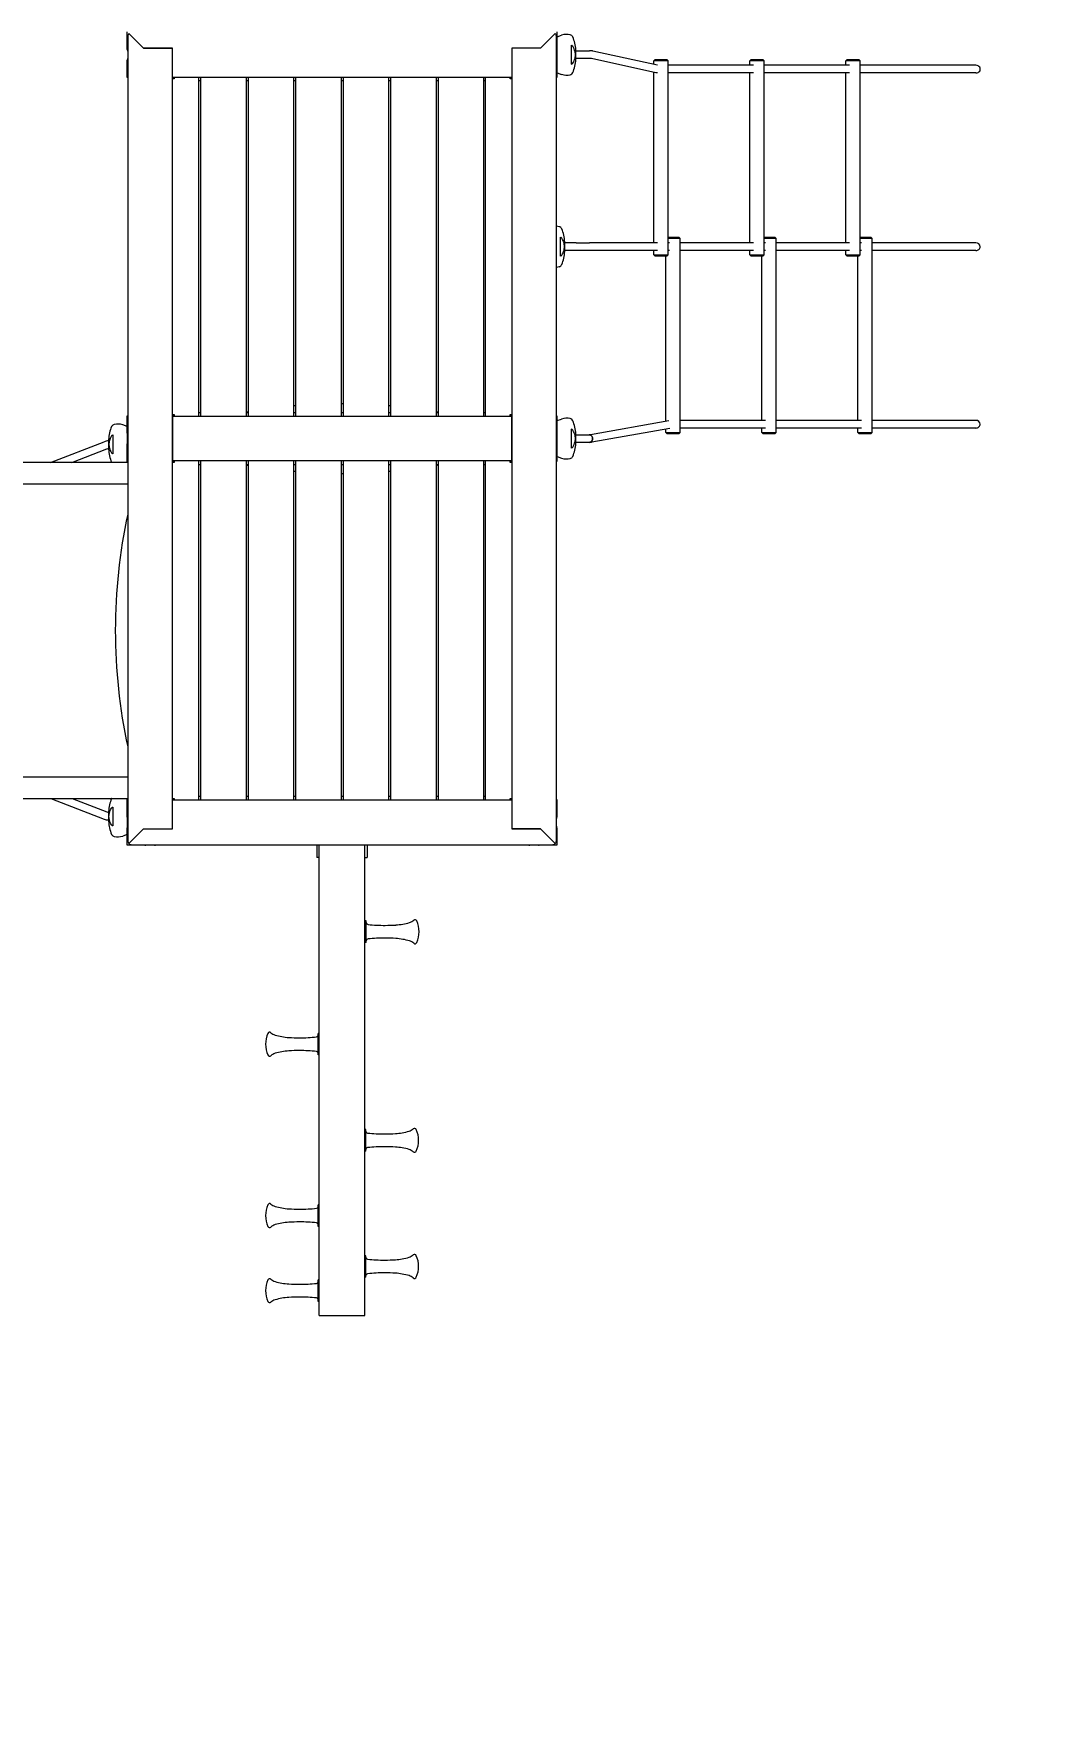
# Model space of a CAD drawing. Extents: x -6675 to 8473, y -8565 to 9458.
# Drawn here: x 2957 to 5053, y -255 to 3244 of the extents above; entities that cross this region are included whole.
import ezdxf

# ---------------------------------------------------------------- set-up
doc = ezdxf.new("R2010")
doc.units = 0
doc.header["$LTSCALE"] = 5
doc.header["$PDMODE"] = 33
doc.header["$PDSIZE"] = 20
doc.layers.get('Defpoints').update_dxf_attribs({"linetype": 'CONTINUOUS'})
doc.layers.add('Lg_dim', color=7, linetype='CONTINUOUS')
doc.layers.add('Lg_prod', color=40, linetype='CONTINUOUS')
doc.styles.add('LG1', font='arial.ttf', dxfattribs={"height": 185})
doc.dimstyles.new('LG_DIM', dxfattribs={"dimtxt": 185, "dimasz": 120, "dimexe": 50, "dimexo": 1, "dimgap": 50, "dimtad": 0, "dimtih": 1, "dimtoh": 1, "dimdec": 0, "dimrnd": 10, "dimdsep": 46, "dimtxsty": 'LG1', "dimcen": 2.5, "dimclrt": 4, "dimadec": 4, "dimazin": 0, "dimtfac": 1, "dimtdec": 1, "dimtmove": 0, "dimatfit": 3, "dimfxl": 1, "dimtolj": 1, "dimtzin": 0, "dimarcsym": 0})

# ---------------------------------------------------------------- blocks, each defined once
blk = doc.blocks.new('*D5')
at = {"layer": 'Defpoints', "color": 0, "transparency": 16777216}
for p in [(3900, 7859.7), (-2500, -5459.7), (7695.8, -5459.7)]:
    blk.add_point(p, dxfattribs=at)
at = {"layer": 'Lg_dim', "color": 0, "lineweight": -2, "transparency": 16777216}
for p, q in [((3901, 7859.7), (7745.8, 7859.7)), ((7695.8, 7739.7), (7695.8, 3779.3)), ((7695.8, -5339.7), (7695.8, 3130.7)), ((-2499, -5459.7), (7745.8, -5459.7))]:
    blk.add_line(p, q, dxfattribs=at)
at = {"layer": 'Lg_dim', "color": 0, "transparency": 16777216}
for points in [[(7675.8, 7739.7), (7715.8, 7739.7), (7695.8, 7859.7)], [(7675.8, -5339.7), (7715.8, -5339.7), (7695.8, -5459.7)]]:
    blk.add_solid(points, dxfattribs=at)
at = {"layer": 'Lg_dim', "color": 4, "transparency": 16777216, "insert": (7695.8, 3455), "char_height": 185, "attachment_point": 5, "style": 'LG1'}
blk.add_mtext('\\A1;13320 mm\\P [43\'-8 13/16"]', dxfattribs=at)
blk = doc.blocks.new('*D6')
at = {"layer": 'Defpoints', "color": 0, "transparency": 16777216}
for p in [(3300, 5864.7), (-6041.1, -3464.7), (-3100, -3464.7)]:
    blk.add_point(p, dxfattribs=at)
at = {"layer": 'Lg_dim', "color": 0, "lineweight": -2, "transparency": 16777216}
for p, q in [((3299, 5864.7), (-6091.1, 5864.7)), ((-6041.1, 5744.7), (-6041.1, 2570)), ((-6041.1, -3344.7), (-6041.1, 1921.4)), ((-3101, -3464.7), (-6091.1, -3464.7))]:
    blk.add_line(p, q, dxfattribs=at)
at = {"layer": 'Lg_dim', "color": 0, "transparency": 16777216}
for points in [[(-6061.1, 5744.7), (-6021.1, 5744.7), (-6041.1, 5864.7)], [(-6061.1, -3344.7), (-6021.1, -3344.7), (-6041.1, -3464.7)]]:
    blk.add_solid(points, dxfattribs=at)
at = {"layer": 'Lg_dim', "color": 4, "transparency": 16777216, "insert": (-6041.1, 2245.7), "char_height": 185, "attachment_point": 5, "style": 'LG1'}
blk.add_mtext('\\A1;9330 mm\\P [30\'-7 9/16"]', dxfattribs=at)
blk = doc.blocks.new('*D7')
at = {"layer": 'Defpoints', "color": 0, "transparency": 16777216}
for p in [(5382, 8873.4), (-4227.5, -147.5), (5382, -565)]:
    blk.add_point(p, dxfattribs=at)
at = {"layer": 'Lg_dim', "color": 0, "lineweight": -2, "transparency": 16777216}
for p, q in [((-4227.5, -146.5), (-4227.5, 8923.4)), ((5382, -564), (5382, 8923.4)), ((-4107.5, 8873.4), (118.7, 8873.4)), ((5262, 8873.4), (1506.8, 8873.4))]:
    blk.add_line(p, q, dxfattribs=at)
at = {"layer": 'Lg_dim', "color": 0, "transparency": 16777216}
for points in [[(-4107.5, 8893.4), (-4107.5, 8853.4), (-4227.5, 8873.4)], [(5262, 8893.4), (5262, 8853.4), (5382, 8873.4)]]:
    blk.add_solid(points, dxfattribs=at)
at = {"layer": 'Lg_dim', "color": 4, "transparency": 16777216, "insert": (812.7, 8873.4), "char_height": 185, "attachment_point": 5, "style": 'LG1'}
blk.add_mtext('\\A1;9610 mm\\P [31\'-6 5/8"]', dxfattribs=at)

msp = doc.modelspace()

# ---------------------------------------------------------------- linework, layer by layer
at = {"layer": 'Lg_prod', "linetype": 'Continuous', "lineweight": 0}
for p, q in [((3152.5, 3211), (3152.5, 3247.5)), ((3153.5, 3238.5), (3153.5, 1561.5)), ((3155.8, 3244.2), (3186.5, 3213.5)), ((3155.8, 3244.2), (3186.5, 3213.5)), ((4013.5, 3213.5), (4044.2, 3244.2)), ((4044.2, 3244.2), (4013.5, 3213.5)), ((4046.5, 1561.5), (4046.5, 3238.5)), ((4047.5, 3247.5), (4047.5, 3211)), ((4048, 3237.5), (4057.5, 3240.8)), ((4048, 3162.5), (4048, 3237.5)), ((4078, 3180.3), (4078, 3219.7)), ((3152.5, 3152.5), (3152.5, 3189)), ((3246.5, 3213.5), (3186.5, 3213.5)), ((3186.5, 3213.5), (3246.5, 3213.5)), ((3246.5, 3153.5), (3246.5, 3213.5)), ((3246.5, 1586.5), (3246.5, 3213.5)), ((4013.5, 3213.5), (3953.5, 3213.5)), ((3953.5, 3213.5), (3953.5, 3153.5)), ((3953.5, 3213.5), (3953.5, 1586.5)), ((4013.5, 3213.5), (3953.5, 3213.5)), ((4047.5, 3189), (4047.5, 3152.5)), ((4085.2, 3208), (4085.2, 3208)), ((4085.2, 3192), (4085.2, 3192)), ((4087, 3200), (4087, 3210.1)), ((4088, 3208), (4087, 3208)), ((4087, 3189.9), (4087, 3200)), ((4088, 3192), (4087, 3192)), ((4088, 3208), (4115.7, 3208)), ((4115.7, 3192), (4088, 3192)), ((4119.4, 3208), (4115.7, 3208)), ((4119.4, 3192), (4115.7, 3192)), ((4253.9, 3162.4), (4119.4, 3192)), ((4257.3, 3178), (4122.8, 3207.6)), ((4252.6, 3190), (4249.6, 3187)), ((4277.6, 3187), (4249.6, 3187)), ((4249.6, 3179.7), (4249.6, 3187)), ((4252.6, 3190), (4275, 3190)), ((4275, 3190), (4276.6, 3190)), ((4276.6, 3190), (4279.6, 3187)), ((4279.6, 3187), (4277.6, 3187)), ((4279.6, 2783), (4279.6, 3187)), ((4452.6, 3190), (4449.6, 3187)), ((4477.6, 3187), (4449.6, 3187)), ((4449.6, 3178), (4449.6, 3187)), ((4452.6, 3190), (4475, 3190)), ((4475, 3190), (4476.6, 3190)), ((4476.6, 3190), (4479.6, 3187)), ((4479.6, 3187), (4477.6, 3187)), ((4479.6, 2783), (4479.6, 3187)), ((4652.6, 3190), (4649.6, 3187)), ((4677.6, 3187), (4649.6, 3187)), ((4649.6, 3178), (4649.6, 3187)), ((4652.6, 3190), (4675, 3190)), ((4675, 3190), (4676.6, 3190)), ((4676.6, 3190), (4679.6, 3187)), ((4679.6, 3187), (4677.6, 3187)), ((4679.6, 2783), (4679.6, 3187)), ((3153.5, 3152.5), (3152.5, 3152.5)), ((3246.5, 3153.5), (3953.5, 3153.5)), ((3247.5, 3152.5), (3246.5, 3152.5)), ((3250, 3150), (3246.5, 3150)), ((3247.5, 3153.5), (3247.5, 3152.5)), ((3249, 3150), (3249, 3153.5)), ((3250, 3153.5), (3250, 3150)), ((3301, 3153.5), (3301, 2446.5)), ((3305, 3153.5), (3305, 2446.5)), ((3400, 3153.5), (3400, 2446.5)), ((3404, 3153.5), (3404, 2446.5)), ((3499, 3153.5), (3499, 2446.5)), ((3503, 3153.5), (3503, 2446.5)), ((3598, 3153.5), (3598, 2446.5)), ((3602, 3153.5), (3602, 2446.5)), ((3697, 3153.5), (3697, 2446.5)), ((3701, 3153.5), (3701, 2446.5)), ((3796, 3153.5), (3796, 2446.5)), ((3800, 3153.5), (3800, 2446.5)), ((3895, 3153.5), (3895, 2446.5)), ((3899, 2446.5), (3899, 3153.5)), ((3950, 3150), (3950, 3153.5)), ((3953.5, 3150), (3950, 3150)), ((3951, 3150), (3951, 3153.5)), ((3952.5, 3152.5), (3952.5, 3153.5)), ((3953.5, 3152.5), (3952.5, 3152.5)), ((4047.5, 3152.5), (4046.5, 3152.5)), ((4048, 3162.5), (4057.5, 3159.2)), ((4249.6, 2808), (4249.6, 3163.3)), ((4457.1, 3178), (4279.6, 3178)), ((4457.1, 3162), (4279.6, 3162)), ((4449.6, 2808), (4449.6, 3162)), ((4657.1, 3178), (4479.6, 3178)), ((4657.1, 3162), (4479.6, 3162)), ((4649.6, 2808), (4649.6, 3162)), ((4920.5, 3178), (4679.6, 3178)), ((4920.5, 3162), (4679.6, 3162)), ((3305, 3145.6), (3301, 3145.6)), ((3404, 3145.6), (3400, 3145.6)), ((3503, 3145.6), (3499, 3145.6)), ((3602, 3145.6), (3598, 3145.6)), ((3701, 3145.6), (3697, 3145.6)), ((3800, 3145.6), (3796, 3145.6)), ((3899, 3145.6), (3895, 3145.6)), ((4055, 2780.3), (4055, 2819.7)), ((4062.2, 2808), (4062.2, 2808)), ((4064, 2800), (4064, 2810.1)), ((4088, 2808), (4064, 2808)), ((4064, 2789.9), (4064, 2800)), ((4088, 2808), (4115.7, 2808)), ((4257.1, 2808), (4115.7, 2808)), ((4279.6, 2820), (4300, 2820)), ((4302.6, 2817), (4279.6, 2817)), ((4282.1, 2808), (4279.6, 2808)), ((4300, 2820), (4301.6, 2820)), ((4301.6, 2820), (4304.6, 2817)), ((4304.6, 2817), (4302.6, 2817)), ((4304.6, 2413), (4304.6, 2817)), ((4457.1, 2808), (4304.6, 2808)), ((4479.6, 2820), (4500, 2820)), ((4502.6, 2817), (4479.6, 2817)), ((4482.1, 2808), (4479.6, 2808)), ((4500, 2820), (4501.6, 2820)), ((4501.6, 2820), (4504.6, 2817)), ((4504.6, 2817), (4502.6, 2817)), ((4504.6, 2413), (4504.6, 2817)), ((4657.1, 2808), (4504.6, 2808)), ((4679.6, 2820), (4700, 2820)), ((4702.6, 2817), (4679.6, 2817)), ((4682.1, 2808), (4679.6, 2808)), ((4700, 2820), (4701.6, 2820)), ((4701.6, 2820), (4704.6, 2817)), ((4704.6, 2817), (4702.6, 2817)), ((4704.6, 2413), (4704.6, 2817)), ((4920.5, 2808), (4704.6, 2808)), ((4062.2, 2792), (4062.2, 2792)), ((4088, 2792), (4064, 2792)), ((4115.7, 2792), (4088, 2792)), ((4257.1, 2792), (4115.7, 2792)), ((4249.6, 2783), (4249.6, 2792)), ((4249.6, 2783), (4277.6, 2783)), ((4252.6, 2780), (4249.6, 2783)), ((4275, 2780), (4252.6, 2780)), ((4274.6, 2435.8), (4274.6, 2780)), ((4276.6, 2780), (4275, 2780)), ((4276.6, 2780), (4279.6, 2783)), ((4277.6, 2783), (4279.6, 2783)), ((4282.1, 2792), (4279.6, 2792)), ((4457.1, 2792), (4304.6, 2792)), ((4449.6, 2783), (4449.6, 2792)), ((4449.6, 2783), (4477.6, 2783)), ((4452.6, 2780), (4449.6, 2783)), ((4475, 2780), (4452.6, 2780)), ((4474.6, 2438), (4474.6, 2780)), ((4476.6, 2780), (4475, 2780)), ((4476.6, 2780), (4479.6, 2783)), ((4477.6, 2783), (4479.6, 2783)), ((4482.1, 2792), (4479.6, 2792)), ((4657.1, 2792), (4504.6, 2792)), ((4649.6, 2783), (4649.6, 2792)), ((4649.6, 2783), (4677.6, 2783)), ((4652.6, 2780), (4649.6, 2783)), ((4675, 2780), (4652.6, 2780)), ((4674.6, 2438), (4674.6, 2780)), ((4676.6, 2780), (4675, 2780)), ((4676.6, 2780), (4679.6, 2783)), ((4677.6, 2783), (4679.6, 2783)), ((4682.1, 2792), (4679.6, 2792)), ((4920.5, 2792), (4704.6, 2792)), ((3246.5, 2450), (3250, 2450)), ((3249, 2450), (3249, 2446.5)), ((3250, 2450), (3250, 2446.5)), ((3301, 2454.4), (3305, 2454.4)), ((3400, 2454.4), (3404, 2454.4)), ((3499, 2454.4), (3503, 2454.4)), ((3598, 2454.4), (3602, 2454.4)), ((3697, 2454.4), (3701, 2454.4)), ((3796, 2454.4), (3800, 2454.4)), ((3895, 2454.4), (3899, 2454.4)), ((3950, 2450), (3953.5, 2450)), ((3950, 2446.5), (3950, 2450)), ((3951, 2450), (3951, 2446.5)), ((3152.5, 2425.4), (3143, 2428.7)), ((3152.5, 2411), (3152.5, 2447.5)), ((3152.5, 2447.5), (3153.5, 2447.5)), ((3246.5, 2447.5), (3247.5, 2447.5)), ((3246.5, 2446.5), (3246.5, 2353.5)), ((3246.5, 2446.5), (3953.5, 2446.5)), ((3247.5, 2447.5), (3247.5, 2446.5)), ((3952.5, 2446.5), (3952.5, 2447.5)), ((3952.5, 2447.5), (3953.5, 2447.5)), ((3953.5, 2353.5), (3953.5, 2446.5)), ((4046.5, 2447.5), (4047.5, 2447.5)), ((4047.5, 2447.5), (4047.5, 2411)), ((4048, 2437.5), (4057.5, 2440.8)), ((4048, 2362.5), (4048, 2437.5)), ((4078, 2380.3), (4078, 2419.7)), ((4281.1, 2436.9), (4117.4, 2408)), ((4283.2, 2421), (4120.2, 2392.2)), ((4274.6, 2413), (4274.6, 2419.5)), ((4482.1, 2438), (4304.6, 2438)), ((4482.1, 2422), (4304.6, 2422)), ((4474.6, 2413), (4474.6, 2422)), ((4682.1, 2438), (4504.6, 2438)), ((4682.1, 2422), (4504.6, 2422)), ((4674.6, 2413), (4674.6, 2422)), ((4920.5, 2438), (4704.6, 2438)), ((4920.5, 2422), (4704.6, 2422)), ((2992.8, 2350), (3104, 2393.2)), ((3113.5, 2398), (3113.5, 2387.9)), ((3113.5, 2387.9), (3113.5, 2377.8)), ((3122.5, 2407.6), (3122.5, 2368.2)), ((3152.5, 2411), (3152.5, 2389)), ((3152.5, 2352.5), (3152.5, 2389)), ((4047.5, 2389), (4047.5, 2352.5)), ((4085.2, 2408), (4085.2, 2408)), ((4085.2, 2392), (4085.2, 2392)), ((4087, 2400), (4087, 2410.1)), ((4088, 2408), (4087, 2408)), ((4087, 2389.9), (4087, 2400)), ((4088, 2392), (4087, 2392)), ((4088, 2408), (4114.9, 2408)), ((4114.9, 2392), (4088, 2392)), ((4117.4, 2408), (4114.9, 2408)), ((4117.4, 2392), (4114.9, 2392)), ((4274.6, 2413), (4302.6, 2413)), ((4277.6, 2410), (4274.6, 2413)), ((4300, 2410), (4277.6, 2410)), ((4301.6, 2410), (4300, 2410)), ((4301.6, 2410), (4304.6, 2413)), ((4302.6, 2413), (4304.6, 2413)), ((4474.6, 2413), (4502.6, 2413)), ((4477.6, 2410), (4474.6, 2413)), ((4500, 2410), (4477.6, 2410)), ((4501.6, 2410), (4500, 2410)), ((4501.6, 2410), (4504.6, 2413)), ((4502.6, 2413), (4504.6, 2413)), ((4674.6, 2413), (4702.6, 2413)), ((4677.6, 2410), (4674.6, 2413)), ((4700, 2410), (4677.6, 2410)), ((4701.6, 2410), (4700, 2410)), ((4701.6, 2410), (4704.6, 2413)), ((4702.6, 2413), (4704.6, 2413)), ((3153.5, 2350), (805, 2350)), ((3036.9, 2350), (3109.8, 2378.3)), ((3152.5, 2350.4), (3151.2, 2350)), ((3153.5, 2352.5), (3152.5, 2352.5)), ((3152.5, 2352.5), (3152.5, 2350.4)), ((3953.5, 2353.5), (3246.5, 2353.5)), ((3247.5, 2352.5), (3246.5, 2352.5)), ((3250, 2350), (3246.5, 2350)), ((3247.5, 2353.5), (3247.5, 2352.5)), ((3249, 2350), (3249, 2353.5)), ((3250, 2353.5), (3250, 2350)), ((3301, 2353.5), (3301, 1646.5)), ((3305, 2345.6), (3301, 2345.6)), ((3305, 2353.5), (3305, 1646.5)), ((3400, 2353.5), (3400, 1646.5)), ((3404, 2345.6), (3400, 2345.6)), ((3404, 2353.5), (3404, 1646.5)), ((3499, 2353.5), (3499, 1646.5)), ((3503, 2345.6), (3499, 2345.6)), ((3503, 2353.5), (3503, 1646.5)), ((3598, 2353.5), (3598, 1646.5)), ((3602, 2345.6), (3598, 2345.6)), ((3602, 2353.5), (3602, 1646.5)), ((3697, 2353.5), (3697, 1646.5)), ((3701, 2345.6), (3697, 2345.6)), ((3701, 2353.5), (3701, 1646.5)), ((3796, 2353.5), (3796, 1646.5)), ((3800, 2345.6), (3796, 2345.6)), ((3800, 2353.5), (3800, 1646.5)), ((3895, 2353.5), (3895, 1646.5)), ((3899, 2345.6), (3895, 2345.6)), ((3899, 1646.5), (3899, 2353.5)), ((3950, 2350), (3950, 2353.5)), ((3953.5, 2350), (3950, 2350)), ((3951, 2350), (3951, 2353.5)), ((3952.5, 2352.5), (3952.5, 2353.5)), ((3953.5, 2352.5), (3952.5, 2352.5)), ((4047.5, 2352.5), (4046.5, 2352.5)), ((4048, 2362.5), (4057.5, 2359.2)), ((3153.5, 2305), (805, 2305)), ((805, 1695), (3153.5, 1695)), ((805, 1650), (3153.5, 1650)), ((2993.4, 1650), (3104, 1607)), ((3037.6, 1650), (3109.8, 1622)), ((3152.5, 1649.8), (3152, 1650)), ((3152.5, 1649.8), (3152.5, 1647.5)), ((3152.5, 1611), (3152.5, 1647.5)), ((3152.5, 1647.5), (3153.5, 1647.5)), ((3246.5, 1650), (3250, 1650)), ((3246.5, 1647.5), (3247.5, 1647.5)), ((3246.5, 1586.5), (3246.5, 1646.5)), ((3953.5, 1646.5), (3246.5, 1646.5)), ((3247.5, 1647.5), (3247.5, 1646.5)), ((3249, 1650), (3249, 1646.5)), ((3250, 1650), (3250, 1646.5)), ((3301, 1654.4), (3305, 1654.4)), ((3400, 1654.4), (3404, 1654.4)), ((3499, 1654.4), (3503, 1654.4)), ((3598, 1654.4), (3602, 1654.4)), ((3697, 1654.4), (3701, 1654.4)), ((3796, 1654.4), (3800, 1654.4)), ((3895, 1654.4), (3899, 1654.4)), ((3950, 1650), (3953.5, 1650)), ((3950, 1646.5), (3950, 1650)), ((3951, 1650), (3951, 1646.5)), ((3952.5, 1646.5), (3952.5, 1647.5)), ((3952.5, 1647.5), (3953.5, 1647.5)), ((3953.5, 1646.5), (3953.5, 1586.5)), ((4046.5, 1647.5), (4047.5, 1647.5)), ((4047.5, 1647.5), (4047.5, 1611)), ((3113.5, 1622.4), (3113.5, 1612.3)), ((3113.5, 1612.3), (3113.5, 1602.2)), ((3122.5, 1632), (3122.5, 1592.6)), ((3152.5, 1611), (3152.5, 1589)), ((3152.5, 1574.8), (3143, 1571.6)), ((3152.5, 1552.5), (3152.5, 1589)), ((3186.5, 1586.5), (3155.8, 1555.8)), ((3155.8, 1555.8), (3186.5, 1586.5)), ((3186.5, 1586.5), (3246.5, 1586.5)), ((3186.5, 1586.5), (3246.5, 1586.5)), ((3953.5, 1586.5), (4013.5, 1586.5)), ((4013.5, 1586.5), (3953.5, 1586.5)), ((4044.2, 1555.8), (4013.5, 1586.5)), ((4044.2, 1555.8), (4013.5, 1586.5)), ((4047.5, 1589), (4047.5, 1552.5)), ((3189, 1552.5), (3152.5, 1552.5)), ((3161.5, 1553.5), (4038.5, 1553.5)), ((3247.5, 1552.5), (3211, 1552.5)), ((3247.5, 1553.5), (3247.5, 1552.5)), ((3552.5, 1481.6), (3552.5, 1553.5)), ((3647.5, 1481.6), (3647.5, 1553.5)), ((3952.5, 1552.5), (3952.5, 1553.5)), ((3989, 1552.5), (3952.5, 1552.5)), ((4047.5, 1552.5), (4011, 1552.5)), ((3552.5, 1527), (3547.5, 1527)), ((3647.5, 1527), (3652.5, 1527)), ((3552.5, 572.5), (3552.5, 1481.6)), ((3647.5, 572.5), (3647.5, 1481.6)), ((3647.5, 1393.4), (3648.5, 1393.4)), ((3648.5, 1372.1), (3648.5, 1394.6)), ((3650.5, 1394.6), (3648.5, 1394.6)), ((3648.5, 1349.6), (3648.5, 1372.1)), ((3650.5, 1372.1), (3650.5, 1394.6)), ((3650.5, 1349.6), (3650.5, 1372.1)), ((3647.5, 1350.8), (3648.5, 1350.8)), ((3650.5, 1349.6), (3648.5, 1349.6)), ((3550.5, 1137.7), (3550.5, 1160.2)), ((3552.5, 1160.2), (3550.5, 1160.2)), ((3550.5, 1115.2), (3550.5, 1137.7)), ((3552.5, 1115.2), (3550.5, 1115.2)), ((3649.5, 959.9), (3647.5, 959.9)), ((3649.5, 937.4), (3649.5, 959.9)), ((3649.5, 914.9), (3647.5, 914.9)), ((3649.5, 914.9), (3649.5, 937.4)), ((3550.5, 780.5), (3550.5, 803)), ((3552.5, 803), (3550.5, 803)), ((3550.5, 758), (3550.5, 780.5)), ((3552.5, 758), (3550.5, 758)), ((3649.5, 696.9), (3647.5, 696.9)), ((3649.5, 674.4), (3649.5, 696.9)), ((3649.5, 651.9), (3649.5, 674.4)), ((3550.5, 624), (3550.5, 646.5)), ((3552.5, 646.5), (3550.5, 646.5)), ((3649.5, 651.9), (3647.5, 651.9)), ((3550.5, 601.5), (3550.5, 624)), ((3552.5, 601.5), (3550.5, 601.5)), ((3552.5, 572.5), (3647.5, 572.5))]:
    msp.add_line(p, q, dxfattribs=at)
for centre, radius, start, end in [((3161.5, 3238.5), 8, 135, 180), ((4038.5, 3238.5), 8, 0, 45), ((4067.9, 3210.5), 32, 76.8467, 109), ((4073.4, 3233.9), 8, 24.653, 76.8467), ((4017, 3208), 70, 1.7, 24.653), ((3160.5, 3211), 8, 180, 208.955), ((3160.5, 3189), 8, 151.045, 180), ((4039.5, 3211), 8, 331.045, 0), ((4039.5, 3189), 8, 0, 28.955), ((4017, 3192), 70, 335.347, 358.3), ((4067.9, 3189.5), 32, 251, 283.1533), ((4073.4, 3166.1), 8, 283.1533, 335.347), ((4044.9, 2810.5), 32, 76.8467, 87.1666), ((4050.4, 2833.9), 8, 24.653, 76.8467), ((3994, 2808), 70, 1.7, 24.653), ((3994, 2792), 70, 335.347, 358.3), ((4044.9, 2789.5), 32, 272.8334, 283.1533), ((4050.4, 2766.1), 8, 283.1533, 335.347), ((3600, 1327.5), 1145, 99.8564, 100.0596), ((3600, 1327.5), 1145, 94.8597, 95.0606), ((3600, 1327.5), 1145, 89.8999, 90.1001), ((3600, 1327.5), 1145, 84.9394, 85.1403), ((3600, 1327.5), 1145, 79.9404, 80.1436), ((3183.5, 2396), 70, 155.347, 178.3), ((3127.1, 2421.8), 8, 103.1533, 155.347), ((3132.6, 2398.4), 32, 71, 103.1533), ((4067.9, 2410.5), 32, 76.8467, 109), ((4073.4, 2433.9), 8, 24.653, 76.8467), ((4017, 2408), 70, 1.7, 24.653), ((3118.5, 2355.9), 40, 97.1759, 111.2277), ((3160.5, 2411), 8, 180, 208.955), ((3160.5, 2389), 8, 151.045, 180), ((4039.5, 2411), 8, 331.045, 0), ((4039.5, 2389), 8, 0, 28.955), ((4017, 2392), 70, 335.347, 358.3), ((3118.5, 2355.9), 24, 102.0165, 111.2277), ((3183.5, 2379.9), 70, 181.7, 204.653), ((3127.1, 2354), 8, 204.653, 210.3863), ((3600, 3472.5), 1145, 259.9404, 260.1436), ((3600, 3472.5), 1145, 279.8564, 280.0596), ((4067.9, 2389.5), 32, 251, 283.1533), ((4073.4, 2366.1), 8, 283.1533, 335.347), ((3600, 3472.5), 1145, 264.9394, 265.1403), ((3600, 3472.5), 1145, 269.8999, 270.1001), ((3600, 3472.5), 1145, 274.8597, 275.0606), ((4272.5, 2000), 1145, 167.7666, 192.2334), ((3183.5, 1620.4), 70, 155.347, 178.3), ((3127.1, 1646.2), 8, 151.7737, 155.347), ((3118.5, 1644.3), 24, 248.7723, 257.9835), ((3160.5, 1611), 8, 180, 208.955), ((4039.5, 1611), 8, 331.045, 0), ((3118.5, 1644.3), 40, 248.7723, 262.8241), ((3183.5, 1604.3), 70, 181.7, 204.653), ((3127.1, 1578.4), 8, 204.653, 256.8467), ((3160.5, 1589), 8, 151.045, 180), ((4039.5, 1589), 8, 0, 28.955), ((3132.6, 1601.8), 32, 256.8467, 289), ((3161.5, 1561.5), 8, 180, 225), ((3161.5, 1561.5), 8, 225, 270), ((3189, 1560.5), 8, 270, 298.955), ((3211, 1560.5), 8, 241.045, 270), ((3989, 1560.5), 8, 270, 298.955), ((4011, 1560.5), 8, 241.045, 270), ((4038.5, 1561.5), 8, 270, 315), ((4038.5, 1561.5), 8, 315, 0), ((3654.5, 1391.2), 4, 180, 264.1524), ((3689.8, 1735.4), 350, 264.1524, 270), ((3689.8, 1735.4), 350, 270, 273.6447), ((3700.5, 1535.7), 150, 274.4158, 285.4855), ((3730.4, 1419.3), 30, 289.6962, 309.2107), ((3752, 1393.1), 4, 22.0243, 131.4096), ((3705.3, 1372.1), 55.2, 0, 24.0457), ((3705.3, 1372.1), 55.2, 335.9543, 0), ((3654.5, 1353), 4, 95.8476, 180), ((3689.8, 1008.8), 350, 90, 95.8476), ((3689.8, 1008.8), 350, 86.3553, 90), ((3700.5, 1208.5), 150, 74.5145, 85.5842), ((3730.4, 1324.9), 30, 50.7893, 70.3038), ((3752, 1351.1), 4, 228.5904, 337.9757), ((3495.7, 1137.7), 55.2, 155.9543, 180), ((3449, 1158.7), 4, 48.5904, 157.9757), ((3470.6, 1184.9), 30, 230.7893, 250.3038), ((3500.5, 1301.2), 150, 254.5145, 265.5842), ((3546.5, 1156.8), 4, 275.8476, 0), ((3495.7, 1137.7), 55.2, 180, 204.0457), ((3500.5, 974.1), 150, 94.4158, 105.4855), ((3511.2, 1501), 350, 266.3553, 270), ((3511.2, 774.4), 350, 90, 93.6447), ((3511.2, 1501), 350, 270, 275.8476), ((3511.2, 774.4), 350, 84.1524, 90), ((3546.5, 1118.6), 4, 0, 84.1524), ((3449, 1116.7), 4, 202.0243, 311.4096), ((3470.6, 1090.4), 30, 109.6962, 129.2107), ((3653.5, 956.5), 4, 180, 264.1524), ((3688.8, 1300.7), 350, 264.1524, 270), ((3688.8, 1300.7), 350, 270, 273.6447), ((3699.5, 1100.9), 150, 274.4158, 285.4855), ((3729.4, 984.6), 30, 289.6962, 309.2107), ((3751, 958.4), 4, 22.0243, 131.4096), ((3704.3, 937.4), 55.2, 0, 24.0457), ((3653.5, 918.3), 4, 95.8476, 180), ((3688.8, 574.1), 350, 90, 95.8476), ((3688.8, 574.1), 350, 86.3553, 90), ((3699.5, 773.8), 150, 74.5145, 85.5842), ((3729.4, 890.1), 30, 50.7893, 70.3038), ((3751, 916.4), 4, 228.5904, 337.9757), ((3704.3, 937.4), 55.2, 335.9543, 0), ((3449, 801.5), 4, 48.5904, 157.9757), ((3495.7, 780.5), 55.2, 155.9543, 180), ((3495.7, 780.5), 55.2, 180, 204.0457), ((3470.6, 827.8), 30, 230.7893, 250.3038), ((3500.5, 944.1), 150, 254.5145, 265.5842), ((3511.2, 1143.8), 350, 266.3553, 270), ((3511.2, 1143.8), 350, 270, 275.8476), ((3546.5, 799.6), 4, 275.8476, 0), ((3449, 759.5), 4, 202.0243, 311.4096), ((3470.6, 733.3), 30, 109.6962, 129.2107), ((3500.5, 617), 150, 94.4158, 105.4855), ((3511.2, 417.2), 350, 90, 93.6447), ((3511.2, 417.2), 350, 84.1524, 90), ((3546.5, 761.4), 4, 0, 84.1524), ((3653.5, 693.5), 4, 180, 264.1524), ((3688.8, 1037.7), 350, 264.1524, 270), ((3688.8, 1037.7), 350, 270, 273.6447), ((3699.5, 838), 150, 274.4158, 285.4855), ((3729.4, 721.7), 30, 289.6962, 309.2107), ((3751, 695.4), 4, 22.0243, 131.4096), ((3704.3, 674.4), 55.2, 0, 24.0457), ((3704.3, 674.4), 55.2, 335.9543, 0), ((3495.7, 624), 55.2, 155.9543, 180), ((3449, 645), 4, 48.5904, 157.9757), ((3470.6, 671.2), 30, 230.7893, 250.3038), ((3500.5, 787.5), 150, 254.5145, 265.5842), ((3511.2, 987.3), 350, 266.3553, 270), ((3511.2, 987.3), 350, 270, 275.8476), ((3546.5, 643.1), 4, 275.8476, 0), ((3653.5, 655.3), 4, 95.8476, 180), ((3688.8, 311.1), 350, 90, 95.8476), ((3688.8, 311.1), 350, 86.3553, 90), ((3699.5, 510.9), 150, 74.5145, 85.5842), ((3729.4, 627.2), 30, 50.7893, 70.3038), ((3751, 653.4), 4, 228.5904, 337.9757), ((3495.7, 624), 55.2, 180, 204.0457), ((3449, 603), 4, 202.0243, 311.4096), ((3470.6, 576.7), 30, 109.6962, 129.2107), ((3500.5, 460.4), 150, 94.4158, 105.4855), ((3511.2, 260.7), 350, 90, 93.6447), ((3511.2, 260.7), 350, 84.1524, 90), ((3546.5, 604.9), 4, 0, 84.1524)]:
    msp.add_arc(centre, radius, start, end, dxfattribs=at)
for centre, major_axis, start_param, end_param in [((4920.5, 3170), (-9.24, 0), 1.570796, 4.712389), ((4920.5, 2800), (-9.24, 0), 3.141593, 4.712389), ((4920.5, 2800), (-9.24, 0), 1.570796, 3.141593), ((4920.5, 2430), (-9.24, 0), 3.141593, 4.712389), ((4920.5, 2430), (-9.24, 0), 1.570796, 3.141593), ((4114.9, 2400), (0, -8), 6.28032, 9.427643)]:
    msp.add_ellipse(centre, major_axis=major_axis, ratio=0.866025, start_param=start_param, end_param=end_param, dxfattribs=at)
for points, knots in [([(4080.7, 3217.6), (4080.4, 3218), (4080, 3218.4), (4079.3, 3219), (4079.1, 3219.1), (4078.6, 3219.4), (4078.3, 3219.6), (4078, 3219.7)], [0.000000486, 0.000000486, 0.000000486, 0.000000486, 0.002114988, 0.002114988, 0.003172238, 0.003172238, 0.004229489, 0.004229489, 0.004229489, 0.004229489]), ([(4086.2, 3200), (4086.2, 3200.3), (4086.2, 3200.7), (4086.2, 3201.3), (4086.2, 3201.7), (4086.1, 3202.7), (4086.1, 3203.3), (4085.9, 3204.5), (4085.9, 3205.1), (4085.7, 3206.2), (4085.5, 3206.7), (4085.4, 3207.2)], [0.008164918, 0.008164918, 0.008164918, 0.008164918, 0.009167239, 0.009167239, 0.01016956, 0.01016956, 0.012174201, 0.012174201, 0.014178842, 0.014178842, 0.016183483, 0.016183483, 0.016183483, 0.016183483]), ([(4085.4, 3192.8), (4085.5, 3193.3), (4085.7, 3193.8), (4085.8, 3194.6), (4085.9, 3194.9), (4085.9, 3195.5), (4086, 3195.8), (4086.1, 3196.7), (4086.1, 3197.3), (4086.2, 3198.3), (4086.2, 3198.7), (4086.2, 3199.3), (4086.2, 3199.7), (4086.2, 3200)], [0.000143327, 0.000143327, 0.000143327, 0.000143327, 0.002148725, 0.002148725, 0.003151424, 0.003151424, 0.004154123, 0.004154123, 0.006159521, 0.006159521, 0.00716222, 0.00716222, 0.008164918, 0.008164918, 0.008164918, 0.008164918]), ([(4122.8, 3207.6), (4122.6, 3207.7), (4122.4, 3207.7), (4121.9, 3207.8), (4121.7, 3207.8), (4121.2, 3207.9), (4121, 3207.9), (4120.5, 3208), (4120.3, 3208), (4119.8, 3208), (4119.6, 3208), (4119.4, 3208)], [6.1735329, 6.1735329, 6.1735329, 6.1735329, 6.1954634, 6.1954634, 6.2173939, 6.2173939, 6.2393243, 6.2393243, 6.2612548, 6.2612548, 6.2831853, 6.2831853, 6.2831853, 6.2831853]), ([(4119.4, 3192), (4119.4, 3192), (4119.4, 3192), (4119.4, 3192), (4119.4, 3192), (4119.4, 3192), (4119.4, 3192), (4119.4, 3192), (4119.4, 3192), (4119.4, 3192), (4119.4, 3192), (4119.4, 3192)], [6.1735329, 6.1735329, 6.1735329, 6.1735329, 6.1954634, 6.1954634, 6.2173939, 6.2173939, 6.2393243, 6.2393243, 6.2612548, 6.2612548, 6.2831853, 6.2831853, 6.2831853, 6.2831853]), ([(4078, 3180.3), (4078.6, 3180.5), (4079.1, 3180.9), (4079.8, 3181.4), (4080, 3181.6), (4080.3, 3182), (4080.5, 3182.2), (4080.7, 3182.4)], [0.000000242, 0.000000242, 0.000000242, 0.000000242, 0.002114103, 0.002114103, 0.003171033, 0.003171033, 0.004227963, 0.004227963, 0.004227963, 0.004227963]), ([(4256.9, 3162), (4256.8, 3162), (4256.8, 3162), (4256.4, 3162), (4256.2, 3162), (4255.7, 3162.1), (4255.5, 3162.1), (4255, 3162.2), (4254.8, 3162.2), (4254.3, 3162.3), (4254.1, 3162.3), (4253.9, 3162.4)], [3.15460664, 3.15460664, 3.15460664, 3.15460664, 3.16352314, 3.16352314, 3.18545362, 3.18545362, 3.20738411, 3.20738411, 3.22931459, 3.22931459, 3.25124508, 3.25124508, 3.25124508, 3.25124508]), ([(4257.4, 3178), (4257.4, 3178), (4257.4, 3178), (4257.4, 3178), (4257.4, 3178), (4257.4, 3178), (4257.4, 3178), (4257.4, 3178), (4257.3, 3178), (4257.3, 3178), (4257.3, 3178), (4257.3, 3178)], [3.1631984, 3.1631984, 3.1631984, 3.1631984, 3.16352314, 3.16352314, 3.18545362, 3.18545362, 3.20738411, 3.20738411, 3.22931459, 3.22931459, 3.25124508, 3.25124508, 3.25124508, 3.25124508]), ([(4057.7, 2817.6), (4057.4, 2818), (4057, 2818.4), (4056.3, 2819), (4056.1, 2819.1), (4055.6, 2819.4), (4055.3, 2819.6), (4055, 2819.7)], [0.000000486, 0.000000486, 0.000000486, 0.000000486, 0.002114988, 0.002114988, 0.003172238, 0.003172238, 0.004229489, 0.004229489, 0.004229489, 0.004229489]), ([(4063.2, 2800), (4063.2, 2800.3), (4063.2, 2800.7), (4063.2, 2801.3), (4063.2, 2801.7), (4063.1, 2802.7), (4063.1, 2803.3), (4062.9, 2804.5), (4062.9, 2805.1), (4062.7, 2806.2), (4062.5, 2806.7), (4062.4, 2807.2)], [0.008164918, 0.008164918, 0.008164918, 0.008164918, 0.009167239, 0.009167239, 0.01016956, 0.01016956, 0.012174201, 0.012174201, 0.014178842, 0.014178842, 0.016183483, 0.016183483, 0.016183483, 0.016183483]), ([(4062.4, 2792.8), (4062.5, 2793.3), (4062.7, 2793.8), (4062.8, 2794.6), (4062.9, 2794.9), (4062.9, 2795.5), (4063, 2795.8), (4063.1, 2796.7), (4063.1, 2797.3), (4063.2, 2798.3), (4063.2, 2798.7), (4063.2, 2799.3), (4063.2, 2799.7), (4063.2, 2800)], [0.000143327, 0.000143327, 0.000143327, 0.000143327, 0.002148725, 0.002148725, 0.003151424, 0.003151424, 0.004154123, 0.004154123, 0.006159521, 0.006159521, 0.00716222, 0.00716222, 0.008164918, 0.008164918, 0.008164918, 0.008164918]), ([(4055, 2780.3), (4055.6, 2780.5), (4056.1, 2780.9), (4056.8, 2781.4), (4057, 2781.6), (4057.3, 2782), (4057.5, 2782.2), (4057.7, 2782.4)], [0.000000242, 0.000000242, 0.000000242, 0.000000242, 0.002114103, 0.002114103, 0.003171033, 0.003171033, 0.004227963, 0.004227963, 0.004227963, 0.004227963]), ([(4080.7, 2417.6), (4080.4, 2418), (4080, 2418.4), (4079.3, 2419), (4079.1, 2419.1), (4078.6, 2419.4), (4078.3, 2419.6), (4078, 2419.7)], [0.000000486, 0.000000486, 0.000000486, 0.000000486, 0.002114988, 0.002114988, 0.003172238, 0.003172238, 0.004229489, 0.004229489, 0.004229489, 0.004229489]), ([(3115.1, 2395.1), (3115, 2394.6), (3114.8, 2394.1), (3114.7, 2393.3), (3114.6, 2393), (3114.6, 2392.5), (3114.5, 2392.2), (3114.4, 2391.2), (3114.4, 2390.6), (3114.3, 2389.6), (3114.3, 2389.3), (3114.3, 2388.6), (3114.3, 2388.3), (3114.3, 2387.9)], [0.000143327, 0.000143327, 0.000143327, 0.000143327, 0.002148725, 0.002148725, 0.003151424, 0.003151424, 0.004154123, 0.004154123, 0.006159521, 0.006159521, 0.00716222, 0.00716222, 0.008164918, 0.008164918, 0.008164918, 0.008164918]), ([(3114.3, 2387.9), (3114.3, 2387.6), (3114.3, 2387.3), (3114.3, 2386.6), (3114.3, 2386.3), (3114.4, 2385.3), (3114.4, 2384.6), (3114.6, 2383.4), (3114.6, 2382.8), (3114.8, 2381.7), (3115, 2381.2), (3115.1, 2380.8)], [0.008164918, 0.008164918, 0.008164918, 0.008164918, 0.009167239, 0.009167239, 0.01016956, 0.01016956, 0.012174201, 0.012174201, 0.014178842, 0.014178842, 0.016183483, 0.016183483, 0.016183483, 0.016183483]), ([(3122.5, 2407.6), (3121.9, 2407.4), (3121.4, 2407.1), (3120.7, 2406.5), (3120.5, 2406.3), (3120.2, 2405.9), (3120, 2405.7), (3119.8, 2405.5)], [0.000000242, 0.000000242, 0.000000242, 0.000000242, 0.002114103, 0.002114103, 0.003171033, 0.003171033, 0.004227963, 0.004227963, 0.004227963, 0.004227963]), ([(4078, 2380.3), (4078.6, 2380.5), (4079.1, 2380.9), (4079.8, 2381.4), (4080, 2381.6), (4080.3, 2382), (4080.5, 2382.2), (4080.7, 2382.4)], [0.000000242, 0.000000242, 0.000000242, 0.000000242, 0.002114103, 0.002114103, 0.003171033, 0.003171033, 0.004227963, 0.004227963, 0.004227963, 0.004227963]), ([(4086.2, 2400), (4086.2, 2400.3), (4086.2, 2400.7), (4086.2, 2401.3), (4086.2, 2401.7), (4086.1, 2402.7), (4086.1, 2403.3), (4085.9, 2404.5), (4085.9, 2405.1), (4085.7, 2406.2), (4085.5, 2406.7), (4085.4, 2407.2)], [0.008164918, 0.008164918, 0.008164918, 0.008164918, 0.009167239, 0.009167239, 0.01016956, 0.01016956, 0.012174201, 0.012174201, 0.014178842, 0.014178842, 0.016183483, 0.016183483, 0.016183483, 0.016183483]), ([(4085.4, 2392.8), (4085.5, 2393.3), (4085.7, 2393.8), (4085.8, 2394.6), (4085.9, 2394.9), (4085.9, 2395.5), (4086, 2395.8), (4086.1, 2396.7), (4086.1, 2397.3), (4086.2, 2398.3), (4086.2, 2398.7), (4086.2, 2399.3), (4086.2, 2399.7), (4086.2, 2400)], [0.000143327, 0.000143327, 0.000143327, 0.000143327, 0.002148725, 0.002148725, 0.003151424, 0.003151424, 0.004154123, 0.004154123, 0.006159521, 0.006159521, 0.00716222, 0.00716222, 0.008164918, 0.008164918, 0.008164918, 0.008164918]), ([(4114.8, 2408), (4115.3, 2408), (4115.7, 2407.9), (4116.4, 2407.8), (4116.6, 2407.7), (4117.1, 2407.6), (4117.3, 2407.5), (4117.9, 2407.2), (4118.3, 2406.9), (4119.1, 2406.4), (4119.4, 2406), (4119.9, 2405.5), (4120, 2405.3), (4120.3, 2404.9), (4120.5, 2404.7), (4120.8, 2404), (4121.1, 2403.5), (4121.3, 2402.8), (4121.4, 2402.6), (4121.5, 2402.1), (4121.6, 2401.8), (4121.7, 2401), (4121.8, 2400.5), (4121.8, 2400)], [0.01155656, 0.01155656, 0.01155656, 0.01155656, 0.01311844, 0.01311844, 0.01389937, 0.01389937, 0.01468031, 0.01468031, 0.01624219, 0.01624219, 0.01780406, 0.01780406, 0.018585, 0.018585, 0.01936594, 0.01936594, 0.02092782, 0.02092782, 0.02170876, 0.02170876, 0.02248969, 0.02248969, 0.02405157, 0.02405157, 0.02405157, 0.02405157]), ([(4121.8, 2400), (4121.8, 2399.7), (4121.7, 2399.5), (4121.7, 2399), (4121.6, 2398.4), (4121.5, 2397.9), (4121.4, 2397.4), (4121.3, 2397.2), (4121.1, 2396.5), (4120.8, 2396), (4120.3, 2395.1), (4120, 2394.7), (4119.4, 2394), (4119.1, 2393.6), (4118.5, 2393.2), (4118.3, 2393.1), (4117.9, 2392.8), (4117.7, 2392.7), (4117.1, 2392.4), (4116.6, 2392.3), (4115.7, 2392.1), (4115.3, 2392), (4114.8, 2392)], [0.02405157, 0.02405157, 0.02405157, 0.02405157, 0.02483228, 0.02483228, 0.02561298, 0.02639369, 0.02639369, 0.0271744, 0.0271744, 0.02873581, 0.02873581, 0.03029723, 0.03029723, 0.03185864, 0.03185864, 0.03263935, 0.03263935, 0.03342006, 0.03342006, 0.03498147, 0.03498147, 0.03654289, 0.03654289, 0.03654289, 0.03654289]), ([(4117.4, 2408), (4117.4, 2408), (4117.4, 2408), (4117.4, 2408), (4117.4, 2408), (4117.4, 2408), (4117.4, 2408), (4117.4, 2408), (4117.4, 2408), (4117.4, 2408), (4117.4, 2408), (4117.4, 2408)], [3.05356547, 3.05356547, 3.05356547, 3.05356547, 3.07117091, 3.07117091, 3.08877634, 3.08877634, 3.10638178, 3.10638178, 3.12398722, 3.12398722, 3.14159265, 3.14159265, 3.14159265, 3.14159265]), ([(4120.2, 2392.2), (4120, 2392.2), (4119.8, 2392.2), (4119.4, 2392.1), (4119.2, 2392.1), (4118.9, 2392.1), (4118.7, 2392.1), (4118.3, 2392), (4118.1, 2392), (4117.7, 2392), (4117.5, 2392), (4117.4, 2392)], [3.05356547, 3.05356547, 3.05356547, 3.05356547, 3.07117091, 3.07117091, 3.08877634, 3.08877634, 3.10638178, 3.10638178, 3.12398722, 3.12398722, 3.14159265, 3.14159265, 3.14159265, 3.14159265]), ([(3119.8, 2370.4), (3120.1, 2369.9), (3120.5, 2369.5), (3121.2, 2369), (3121.4, 2368.8), (3121.9, 2368.5), (3122.2, 2368.3), (3122.5, 2368.2)], [0.000000486, 0.000000486, 0.000000486, 0.000000486, 0.002114988, 0.002114988, 0.003172238, 0.003172238, 0.004229489, 0.004229489, 0.004229489, 0.004229489]), ([(3114.3, 1612.3), (3114.3, 1612.7), (3114.3, 1613), (3114.3, 1613.7), (3114.3, 1614), (3114.4, 1615), (3114.4, 1615.6), (3114.6, 1616.9), (3114.6, 1617.5), (3114.8, 1618.5), (3115, 1619), (3115.1, 1619.5)], [0.008164918, 0.008164918, 0.008164918, 0.008164918, 0.009167239, 0.009167239, 0.01016956, 0.01016956, 0.012174201, 0.012174201, 0.014178842, 0.014178842, 0.016183483, 0.016183483, 0.016183483, 0.016183483]), ([(3115.1, 1605.2), (3115, 1605.6), (3114.8, 1606.1), (3114.7, 1606.9), (3114.6, 1607.2), (3114.6, 1607.8), (3114.5, 1608.1), (3114.4, 1609), (3114.4, 1609.7), (3114.3, 1610.7), (3114.3, 1611), (3114.3, 1611.7), (3114.3, 1612), (3114.3, 1612.3)], [0.000143327, 0.000143327, 0.000143327, 0.000143327, 0.002148725, 0.002148725, 0.003151424, 0.003151424, 0.004154123, 0.004154123, 0.006159521, 0.006159521, 0.00716222, 0.00716222, 0.008164918, 0.008164918, 0.008164918, 0.008164918]), ([(3119.8, 1629.9), (3120.1, 1630.3), (3120.5, 1630.8), (3121.2, 1631.3), (3121.4, 1631.5), (3121.9, 1631.8), (3122.2, 1631.9), (3122.5, 1632)], [0.000000486, 0.000000486, 0.000000486, 0.000000486, 0.002114988, 0.002114988, 0.003172238, 0.003172238, 0.004229489, 0.004229489, 0.004229489, 0.004229489]), ([(3122.5, 1592.6), (3121.9, 1592.9), (3121.4, 1593.2), (3120.7, 1593.7), (3120.5, 1593.9), (3120.2, 1594.3), (3120, 1594.5), (3119.8, 1594.8)], [0.000000242, 0.000000242, 0.000000242, 0.000000242, 0.002114103, 0.002114103, 0.003171033, 0.003171033, 0.004227963, 0.004227963, 0.004227963, 0.004227963]), ([(3547.5, 1553.5), (3547.5, 1552.3), (3547.5, 1543.2), (3547.5, 1528), (3547.5, 1527.3), (3547.5, 1527)], [0.2943191, 0.2943191, 0.2943191, 0.2943191, 0.3570589, 0.7572883, 1, 1, 1, 1]), ([(3652.5, 1553.5), (3652.5, 1552.3), (3652.5, 1543.2), (3652.5, 1528), (3652.5, 1527.3), (3652.5, 1527)], [0.2943191, 0.2943191, 0.2943191, 0.2943191, 0.3570589, 0.7572883, 1, 1, 1, 1])]:
    msp.add_open_spline(points, degree=3, knots=knots, dxfattribs=at)
for points in [[(4085.4, 3207.2), (4084.4, 3210.8), (4082.8, 3214.3), (4080.7, 3217.6)], [(4080.7, 3182.4), (4082.8, 3185.7), (4084.4, 3189.2), (4085.4, 3192.8)], [(4062.4, 2807.2), (4061.4, 2810.8), (4059.8, 2814.3), (4057.7, 2817.6)], [(4057.7, 2782.4), (4059.8, 2785.7), (4061.4, 2789.2), (4062.4, 2792.8)], [(4085.4, 2407.2), (4084.4, 2410.8), (4082.8, 2414.3), (4080.7, 2417.6)], [(3119.8, 2405.5), (3117.7, 2402.2), (3116.1, 2398.7), (3115.1, 2395.1)], [(3115.1, 2380.8), (3116.1, 2377.1), (3117.7, 2373.7), (3119.8, 2370.4)], [(4080.7, 2382.4), (4082.8, 2385.7), (4084.4, 2389.2), (4085.4, 2392.8)], [(3115.1, 1619.5), (3116.1, 1623.1), (3117.7, 1626.6), (3119.8, 1629.9)], [(3119.8, 1594.8), (3117.7, 1598.1), (3116.1, 1601.5), (3115.1, 1605.2)]]:
    msp.add_open_spline(points, degree=3, dxfattribs=at)

# ---------------------------------------------------------------- dimensions: what is measured, and where the dimension line sits
at = {"layer": 'Lg_dim'}
dim = msp.add_linear_dim(base=(5382.0277, 8873.3548), p1=(-4227.5256, -147.5), p2=(5382.0277, -564.9921), dimstyle='LG_DIM', override={"dimpost": ' mm\\X'}, dxfattribs=at)
dim.commit()
dim.dimension.update_dxf_attribs({"geometry": '*D7', "text_midpoint": (812.7478, 8873.3548), "dimtype": 160})
for base, p1, p2, picture, middle in [((7695.8, -5459.7), (3900, 7859.7), (-2500, -5459.7), '*D5', (7695.8, 3455)), ((-6041.1, -3464.7), (3300, 5864.7), (-3100, -3464.7), '*D6', (-6041.1, 2245.7))]:
    dim = msp.add_linear_dim(base=base, p1=p1, p2=p2, angle=90, dimstyle='LG_DIM', override={"dimpost": ' mm\\X'}, dxfattribs=at)
    dim.commit()
    dim.dimension.update_dxf_attribs({"geometry": picture, "text_midpoint": middle, "dimtype": 160})

doc.saveas('drawing.dxf')
